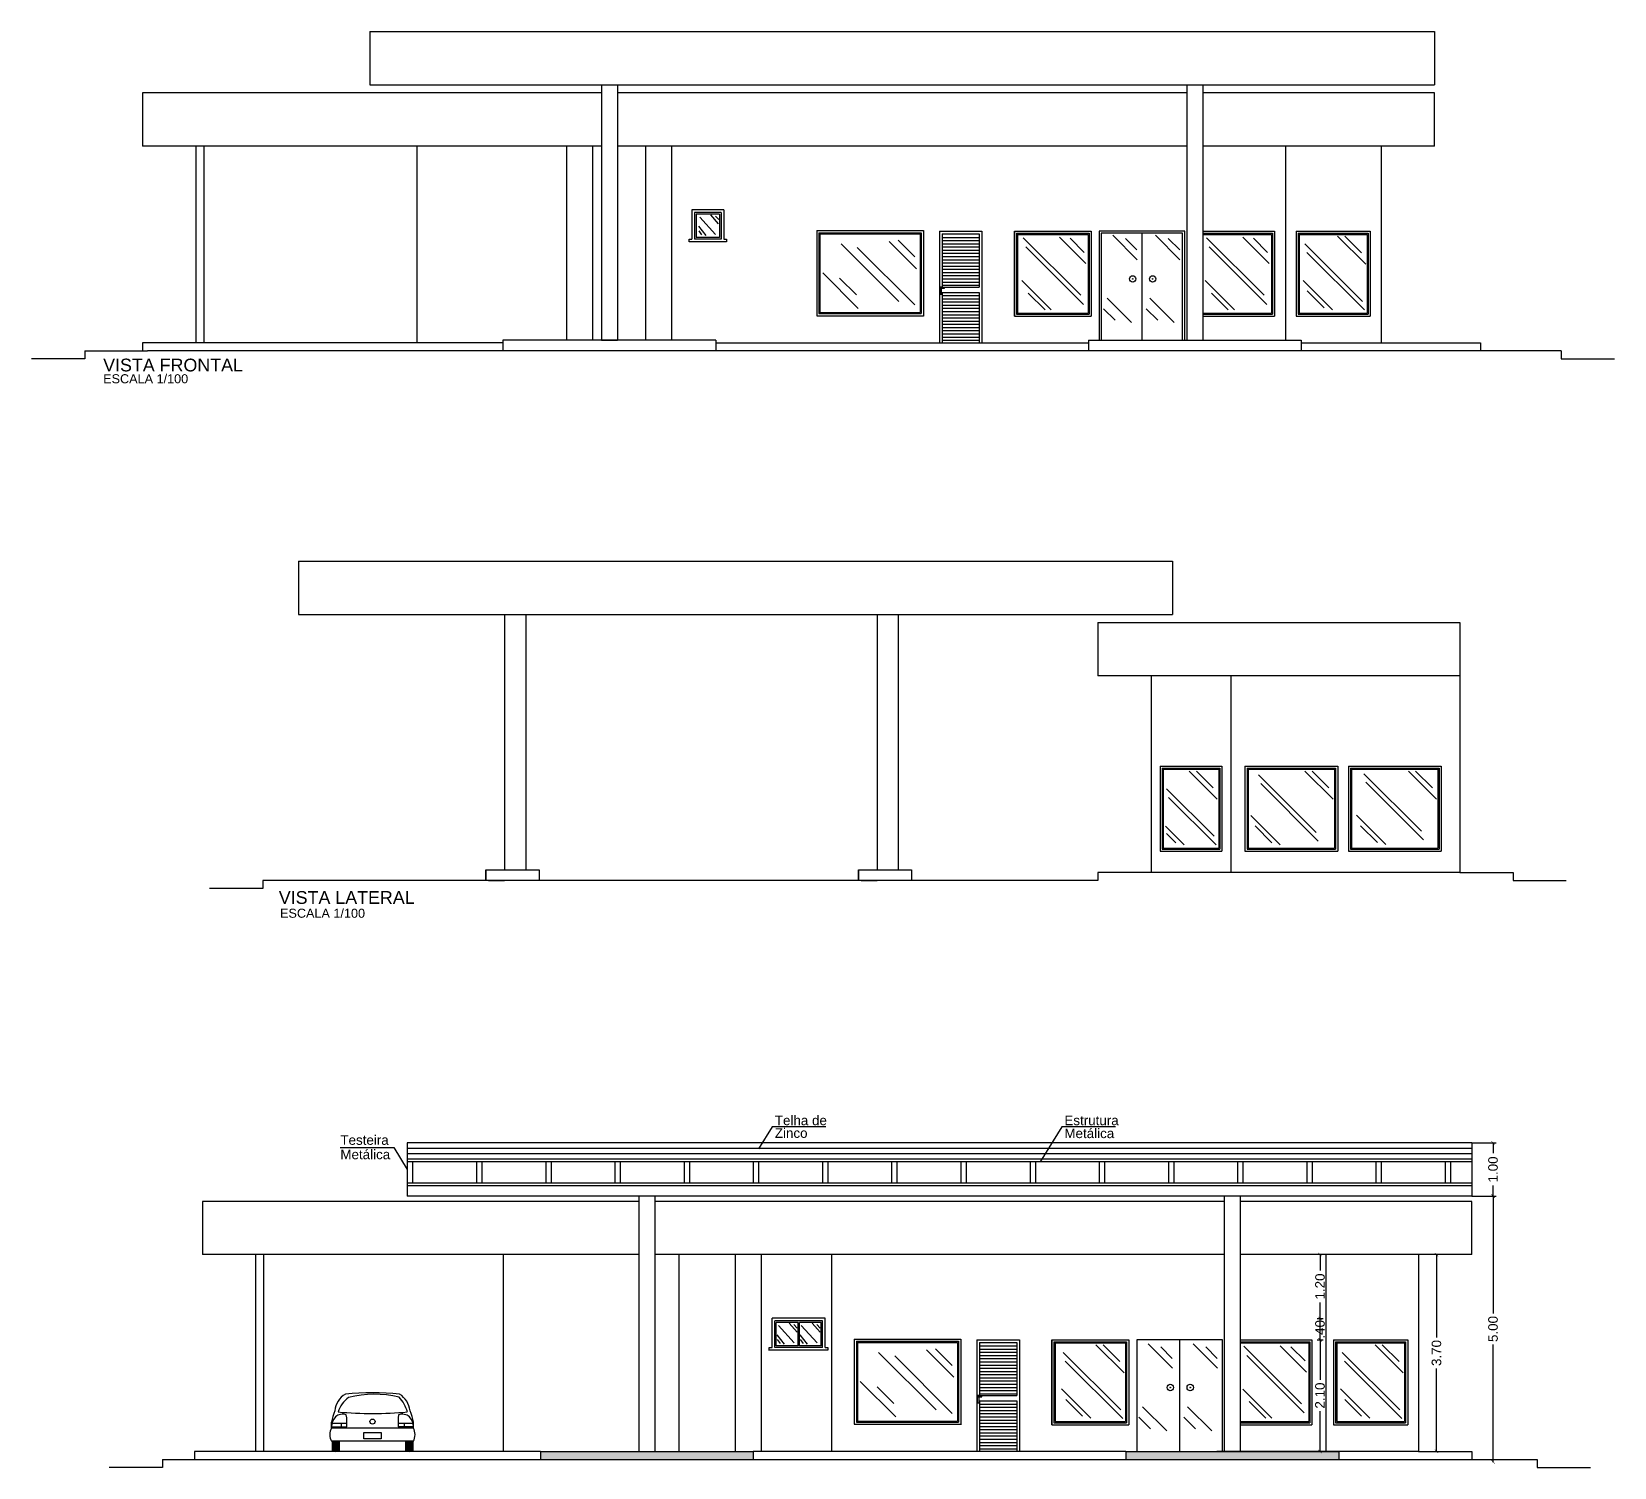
# Model space of a CAD drawing. Header units: millimetres. Extents: x 470 to 592, y 144 to 194.
# Drawn here: x 470.4 to 500.14, y 166.78 to 193.76 of the extents above; entities that cross this region are included whole.
import ezdxf

# ---------------------------------------------------------------- set-up
doc = ezdxf.new("R2010")
doc.units = ezdxf.units.MM
doc.linetypes.add('HIDDEN', pattern=[0.375, 0.25, -0.125])
for name, color, linetype in [('COTA', 1, 'Continuous'), ('DETALHE', 8, 'Continuous'), ('DETALHES', 8, 'Continuous'), ('JANELA', 5, 'Continuous'), ('LINVISTA', 13, 'Continuous'), ('PAREDE', 7, 'Continuous'), ('PORTA', 3, 'Continuous'), ('TELHADO', 2, 'HIDDEN'), ('TEXTO', 4, 'Continuous')]:
    doc.layers.add(name, color=color, linetype=linetype)
doc.styles.add('ARIAL', font='arial.ttf')
doc.styles.add('SWIS721', font='swissi.ttf')
doc.dimstyles.get("Standard").update_dxf_attribs({"dimtxt": 0.13, "dimasz": 0.05, "dimexe": 0.06, "dimexo": 0.0625, "dimgap": 0.09, "dimtad": 0, "dimzin": 0, "dimdsep": 46, "dimtxsty": 'ARIAL', "dimblk1": 'DOT', "dimblk2": 'DOT', "dimsah": 1, "dimcen": 0.06, "dimclrt": 4, "dimadec": 0, "dimazin": 0, "dimtfac": 1, "dimtofl": 0, "dimtmove": 0, "dimatfit": 3, "dimldrblk": 'DOT', "dimfxl": 0, "dimtolj": 1, "dimtzin": 0, "dimarcsym": 0})

# ---------------------------------------------------------------- blocks, each defined once
blk = doc.blocks.new('_ArchTick')
at = {"layer": 'COTA', "color": 0, "const_width": 0.15}
blk.add_lwpolyline([(-0.5, -0.5), (0.5, 0.5)], dxfattribs=at)
blk = doc.blocks.new('*D149')
at = {"layer": 'COTA', "color": 0, "transparency": 16777216}
for p, q in [((494.609, 170.777), (494.609, 170.48)), ((494.609, 169.577), (494.609, 169.875)), ((494.558, 169.577), (494.669, 169.577))]:
    blk.add_line(p, q, dxfattribs=at)
at = {"layer": 'DEFPOINTS', "color": 0, "transparency": 16777216}
for p in [(494.609, 170.777), (494.609, 170.777), (494.498, 169.577)]:
    blk.add_point(p, dxfattribs=at)
at = {"layer": 'COTA', "color": 0, "transparency": 16777216, "xscale": 0.06350000000000001, "yscale": 0.06350000000000001, "zscale": 0.06350000000000001}
for p, rotation in [((494.609, 170.777), 90), ((494.609, 169.577), 270)]:
    blk.add_blockref('_ArchTick', p, dxfattribs=dict(at, rotation=rotation))
at = {"layer": 'COTA', "color": 4, "transparency": 16777216, "insert": (494.609, 170.177), "char_height": 0.18, "attachment_point": 5, "rotation": 90, "style": 'ARIAL'}
blk.add_mtext('\\A1;1.20', dxfattribs=at)
blk = doc.blocks.new('*D150')
at = {"layer": 'COTA', "color": 0, "transparency": 16777216}
for p, q in [((494.558, 169.577), (494.669, 169.577)), ((494.609, 169.177), (494.609, 169.577)), ((494.558, 169.177), (494.669, 169.177))]:
    blk.add_line(p, q, dxfattribs=at)
at = {"layer": 'DEFPOINTS', "color": 0, "transparency": 16777216}
for p in [(494.498, 169.577), (494.609, 169.577), (494.498, 169.177)]:
    blk.add_point(p, dxfattribs=at)
at = {"layer": 'COTA', "color": 0, "transparency": 16777216, "xscale": 0.06350000000000001, "yscale": 0.06350000000000001, "zscale": 0.06350000000000001}
for p, rotation in [((494.609, 169.577), 90), ((494.609, 169.177), 270)]:
    blk.add_blockref('_ArchTick', p, dxfattribs=dict(at, rotation=rotation))
at = {"layer": 'COTA', "color": 4, "transparency": 16777216, "insert": (494.609, 169.372), "char_height": 0.18, "attachment_point": 5, "rotation": 90, "style": 'ARIAL'}
blk.add_mtext('\\A1;.40', dxfattribs=at)
blk = doc.blocks.new('*D151')
at = {"layer": 'COTA', "color": 0, "transparency": 16777216}
for p, q in [((494.558, 169.177), (494.669, 169.177)), ((494.609, 169.177), (494.609, 168.422)), ((494.609, 167.077), (494.609, 167.832))]:
    blk.add_line(p, q, dxfattribs=at)
at = {"layer": 'DEFPOINTS', "color": 0, "transparency": 16777216}
for p in [(494.498, 169.177), (494.609, 167.077), (494.609, 167.077)]:
    blk.add_point(p, dxfattribs=at)
at = {"layer": 'COTA', "color": 0, "transparency": 16777216, "xscale": 0.06350000000000001, "yscale": 0.06350000000000001, "zscale": 0.06350000000000001}
for p, rotation in [((494.609, 169.177), 90), ((494.609, 167.077), 270)]:
    blk.add_blockref('_ArchTick', p, dxfattribs=dict(at, rotation=rotation))
at = {"layer": 'COTA', "color": 4, "transparency": 16777216, "insert": (494.609, 168.127), "char_height": 0.18, "attachment_point": 5, "rotation": 90, "style": 'ARIAL'}
blk.add_mtext('\\A1;2.10', dxfattribs=at)
blk = doc.blocks.new('*D152')
at = {"layer": 'COTA', "color": 0, "transparency": 16777216}
for p, q in [((496.797, 170.777), (496.797, 169.221)), ((496.797, 167.077), (496.797, 168.634))]:
    blk.add_line(p, q, dxfattribs=at)
at = {"layer": 'DEFPOINTS', "color": 0, "transparency": 16777216}
for p in [(496.797, 170.777), (496.797, 167.077), (496.797, 167.077)]:
    blk.add_point(p, dxfattribs=at)
at = {"layer": 'COTA', "color": 0, "transparency": 16777216, "xscale": 0.06350000000000001, "yscale": 0.06350000000000001, "zscale": 0.06350000000000001}
for p, rotation in [((496.797, 170.777), 90), ((496.797, 167.077), 270)]:
    blk.add_blockref('_ArchTick', p, dxfattribs=dict(at, rotation=rotation))
at = {"layer": 'COTA', "color": 4, "transparency": 16777216, "insert": (496.797, 168.927), "char_height": 0.18, "attachment_point": 5, "rotation": 90, "style": 'ARIAL'}
blk.add_mtext('\\A1;3.70', dxfattribs=at)
blk = doc.blocks.new('*D153')
at = {"layer": 'COTA', "color": 0, "transparency": 16777216}
for p, q in [((497.46, 171.877), (497.92, 171.877)), ((497.86, 171.877), (497.86, 169.671)), ((497.86, 166.878), (497.86, 169.084))]:
    blk.add_line(p, q, dxfattribs=at)
at = {"layer": 'DEFPOINTS', "color": 0, "transparency": 16777216}
for p in [(497.4, 171.877), (497.86, 166.878), (497.86, 166.878)]:
    blk.add_point(p, dxfattribs=at)
at = {"layer": 'COTA', "color": 0, "transparency": 16777216, "xscale": 0.06350000000000001, "yscale": 0.06350000000000001, "zscale": 0.06350000000000001}
for p, rotation in [((497.86, 171.877), 90), ((497.86, 166.878), 270)]:
    blk.add_blockref('_ArchTick', p, dxfattribs=dict(at, rotation=rotation))
at = {"layer": 'COTA', "color": 4, "transparency": 16777216, "insert": (497.86, 169.378), "char_height": 0.18, "attachment_point": 5, "rotation": 90, "style": 'ARIAL'}
blk.add_mtext('\\A1;5.00', dxfattribs=at)
blk = doc.blocks.new('*D154')
at = {"layer": 'COTA', "color": 0, "transparency": 16777216}
for p, q in [((497.46, 172.877), (497.92, 172.877)), ((497.86, 172.877), (497.86, 172.68)), ((497.86, 171.877), (497.86, 172.075)), ((497.46, 171.877), (497.92, 171.877))]:
    blk.add_line(p, q, dxfattribs=at)
at = {"layer": 'DEFPOINTS', "color": 0, "transparency": 16777216}
for p in [(497.4, 172.877), (497.4, 171.877), (497.86, 171.877)]:
    blk.add_point(p, dxfattribs=at)
at = {"layer": 'COTA', "color": 0, "transparency": 16777216, "xscale": 0.06350000000000001, "yscale": 0.06350000000000001, "zscale": 0.06350000000000001}
for p, rotation in [((497.86, 172.877), 90), ((497.86, 171.877), 270)]:
    blk.add_blockref('_ArchTick', p, dxfattribs=dict(at, rotation=rotation))
at = {"layer": 'COTA', "color": 4, "transparency": 16777216, "insert": (497.86, 172.377), "char_height": 0.18, "attachment_point": 5, "rotation": 90, "style": 'ARIAL'}
blk.add_mtext('\\A1;1.00', dxfattribs=at)

msp = doc.modelspace()

# ---------------------------------------------------------------- hatches: boundary and pattern name
at = {"layer": 'DETALHE'}
h = msp.add_hatch(dxfattribs=at)
h.set_pattern_fill('AR-CONC', color=256, scale=0.025, style=0)
h.set_pattern_definition([(50, (159.1906, -573.98338), (0.179315046, -0.015688034), [0.01875, -0.20625]), (355, (159.1906, -573.98338), (-0.034687833, 0.188048033), [0.015, -0.165]), (100.4514, (159.20555, -573.98469), (0.144627345, 0.172359886), [0.015935047, -0.17528553]), (46.1842, (159.1906, -573.93338), (0.26681026, -0.041379754), [0.028125, -0.309375]), (96.6356, (159.21284, -573.93683), (0.23366568, 0.24352947), [0.02390257, -0.26292825]), (351.1842, (159.1906, -573.93338), (0.23366549, 0.24352965), [0.0225, -0.2475]), (21, (159.2156, -573.94588), (0.149226763, -0.100654723), [0.01875, -0.20625]), (326, (159.2156, -573.94588), (0.060828833, 0.18128751), [0.015, -0.165]), (71.4514, (159.22804, -573.95427), (0.210055657, 0.080632624), [0.015935048, -0.17528553]), (37.5, (159.190605, -573.98338), (0.003039964, 0.0832234635), [0, -0.163, 0, -0.1675, 0, -0.165625]), (7.5, (159.190605, -573.98338), (0.065767384, 0.098602928), [0, -0.0955, 0, -0.15925, 0, -0.063125]), (327.5, (159.134855, -573.98338), (0.133455609, -0.005638718), [0, -0.0625, 0, -0.195, 0, -0.25875]), (317.5, (159.10986, -573.98338), (0.145796542, 0.025026246), [0, -0.08125, 0, -0.1295, 0, -0.18375])])
h.paths.add_polyline_path([(494.96, 166.927), (494.96, 167.077), (492.668, 167.077), (490.96, 167.077), (490.96, 166.927)])
h.paths.add_polyline_path([(483.96, 166.927), (483.96, 167.077), (479.96, 167.077), (479.96, 166.927)])
at = {"layer": 'PAREDE'}
h = msp.add_hatch(dxfattribs=at)
h.set_pattern_fill('ANSI31', color=256, scale=0.1, style=0)
h.set_pattern_definition([(135, (837.841405, -578.663735), (0.00883883476, 0.00883883476), [])])
h.paths.add_polyline_path([(477.428, 167.267), (477.561, 167.267), (477.561, 167.094, -0.276018), (477.428, 167.094)])
h.paths.add_polyline_path([(476.182, 167.094, -0.276018), (476.05, 167.094), (476.05, 167.267), (476.182, 167.267)])

# ---------------------------------------------------------------- linework, layer by layer
at = {"layer": 'COTA'}
for p, q in [((484.315, 173.176), (484.06, 172.764)), ((485.324, 173.176), (484.315, 173.176)), ((489.757, 173.176), (489.351, 172.52)), ((490.766, 173.176), (489.757, 173.176)), ((476.196, 172.789), (477.205, 172.789)), ((477.205, 172.789), (477.46, 172.377))]:
    msp.add_line(p, q, dxfattribs=at)
at = {"layer": 'DETALHE'}
for p, q in [((483.074, 189.93), (482.937, 190.106)), ((483.252, 189.95), (482.956, 190.279)), ((483.308, 190.152), (483.162, 190.32)), ((483.312, 190.231), (483.248, 190.298)), ((482.996, 189.942), (482.942, 190.017)), ((484.548, 169.095), (484.412, 169.271)), ((484.726, 169.115), (484.431, 169.444)), ((484.783, 169.317), (484.637, 169.485)), ((484.786, 169.396), (484.723, 169.463)), ((484.98, 169.095), (484.843, 169.271)), ((485.158, 169.115), (484.863, 169.444)), ((485.215, 169.317), (485.069, 169.486)), ((485.218, 169.396), (485.155, 169.463)), ((484.471, 169.107), (484.417, 169.182)), ((484.903, 169.107), (484.849, 169.182))]:
    msp.add_line(p, q, dxfattribs=at)
at = {"layer": 'DETALHES', "linetype": 'Continuous'}
for p, q in [((486.693, 188.694), (485.611, 189.775)), ((487.025, 189.306), (486.511, 189.82)), ((486.997, 189.529), (486.682, 189.844)), ((490.113, 188.809), (489.031, 189.89)), ((490.209, 189.405), (489.712, 189.9)), ((490.18, 189.614), (489.914, 189.88)), ((491.173, 189.477), (490.715, 189.935)), ((491.168, 189.662), (490.952, 189.878)), ((491.977, 189.477), (491.519, 189.935)), ((491.972, 189.662), (491.756, 189.878)), ((493.557, 188.809), (492.475, 189.89)), ((493.653, 189.405), (493.156, 189.9)), ((493.624, 189.614), (493.358, 189.88)), ((495.405, 188.694), (494.323, 189.775)), ((495.468, 189.39), (494.938, 189.919)), ((495.39, 189.603), (495.076, 189.917)), ((486.996, 188.627), (485.914, 189.708)), ((490.166, 188.636), (489.084, 189.717)), ((493.61, 188.636), (492.528, 189.717)), ((495.444, 188.532), (494.362, 189.612)), ((485.933, 188.561), (485.264, 189.23)), ((485.897, 188.816), (485.582, 189.13)), ((489.559, 188.536), (489.009, 189.084)), ((489.442, 188.536), (489.128, 188.85)), ((493.003, 188.536), (492.453, 189.084)), ((492.886, 188.536), (492.572, 188.85)), ((494.843, 188.535), (494.291, 189.087)), ((494.685, 188.574), (494.37, 188.889)), ((490.757, 188.338), (490.541, 188.554)), ((491.066, 188.297), (490.608, 188.754)), ((491.561, 188.338), (491.345, 188.554)), ((491.87, 188.297), (491.412, 188.754)), ((492.679, 179.335), (492.15, 179.864)), ((492.602, 179.547), (492.287, 179.862)), ((494.536, 178.712), (493.454, 179.793)), ((494.575, 178.549), (493.494, 179.63)), ((494.854, 179.335), (494.325, 179.864)), ((494.777, 179.547), (494.462, 179.862)), ((496.515, 178.736), (495.433, 179.816)), ((496.554, 178.573), (495.472, 179.654)), ((496.798, 179.335), (496.269, 179.864)), ((496.721, 179.547), (496.406, 179.862)), ((492.617, 178.639), (491.724, 179.531)), ((492.656, 178.476), (491.763, 179.368)), ((493.863, 178.48), (493.311, 179.031)), ((495.844, 178.483), (495.292, 179.035)), ((492.055, 178.48), (491.703, 178.831)), ((493.705, 178.519), (493.39, 178.833)), ((495.686, 178.522), (495.371, 178.837)), ((491.897, 178.519), (491.724, 178.692)), ((487.397, 167.858), (486.315, 168.939)), ((487.729, 168.47), (487.215, 168.984)), ((487.7, 168.693), (487.385, 169.008)), ((490.865, 167.858), (489.783, 168.939)), ((490.927, 168.554), (490.398, 169.083)), ((490.85, 168.767), (490.535, 169.081)), ((491.837, 168.641), (491.379, 169.099)), ((491.832, 168.826), (491.616, 169.042)), ((492.685, 168.641), (492.227, 169.099)), ((492.679, 168.826), (492.463, 169.042)), ((494.26, 167.973), (493.178, 169.054)), ((494.356, 168.569), (493.86, 169.064)), ((494.328, 168.778), (494.061, 169.044)), ((496.108, 167.858), (495.027, 168.939)), ((496.171, 168.554), (495.642, 169.083)), ((496.094, 168.767), (495.779, 169.081)), ((487.699, 167.791), (486.617, 168.872)), ((490.904, 167.696), (489.822, 168.776)), ((494.313, 167.8), (493.231, 168.881)), ((496.147, 167.696), (495.066, 168.776)), ((486.637, 167.725), (485.967, 168.394)), ((486.6, 167.98), (486.285, 168.294)), ((490.303, 167.699), (489.751, 168.251)), ((490.145, 167.738), (489.83, 168.053)), ((493.706, 167.699), (493.157, 168.248)), ((495.547, 167.699), (494.995, 168.251)), ((495.389, 167.738), (495.074, 168.053)), ((491.729, 167.461), (491.271, 167.918)), ((492.577, 167.461), (492.119, 167.918)), ((493.59, 167.7), (493.275, 168.014)), ((491.421, 167.502), (491.204, 167.718)), ((492.268, 167.502), (492.052, 167.718))]:
    msp.add_line(p, q, dxfattribs=at)
at = {"layer": 'JANELA', "linetype": 'ByBlock'}
for p, q in [((483.407, 190.413), (482.807, 190.413)), ((482.807, 190.413), (482.807, 189.865)), ((483.407, 190.413), (482.809, 190.413)), ((483.357, 190.363), (482.857, 190.363)), ((482.857, 190.363), (482.857, 189.863)), ((483.327, 190.333), (482.887, 190.333)), ((482.887, 190.333), (482.887, 189.893)), ((483.327, 190.333), (483.327, 189.893)), ((483.357, 190.363), (483.357, 189.863)), ((483.407, 190.413), (483.407, 189.865)), ((482.756, 189.813), (482.756, 189.865)), ((482.756, 189.865), (482.807, 189.865)), ((483.407, 189.813), (482.756, 189.813)), ((483.407, 189.813), (482.807, 189.813)), ((483.357, 189.863), (482.857, 189.863)), ((483.327, 189.893), (482.887, 189.893)), ((483.407, 189.865), (483.457, 189.865)), ((483.457, 189.813), (483.407, 189.813)), ((483.457, 189.865), (483.457, 189.813)), ((484.313, 169.029), (484.313, 169.579)), ((485.313, 169.579), (484.313, 169.579)), ((484.363, 169.029), (484.363, 169.529)), ((485.263, 169.529), (484.363, 169.529)), ((485.313, 169.579), (484.965, 169.579)), ((485.263, 169.029), (485.263, 169.529)), ((485.313, 169.03), (485.313, 169.579)), ((484.801, 169.499), (484.393, 169.499)), ((484.393, 169.059), (484.393, 169.499)), ((484.801, 169.059), (484.801, 169.499)), ((484.831, 169.059), (484.831, 169.499)), ((485.233, 169.499), (484.831, 169.499)), ((485.233, 169.059), (485.233, 169.499)), ((484.261, 168.977), (484.261, 169.029)), ((484.261, 169.029), (484.312, 169.029)), ((485.313, 168.979), (484.261, 168.979)), ((485.263, 169.029), (484.363, 169.029)), ((484.801, 169.059), (484.393, 169.059)), ((485.233, 169.059), (484.831, 169.059)), ((485.313, 169.03), (485.363, 169.03)), ((485.363, 168.979), (485.313, 168.979)), ((485.363, 169.03), (485.363, 168.979))]:
    msp.add_line(p, q, dxfattribs=at)
at = {"layer": 'JANELA', "linetype": 'Continuous'}
for p, q in [((485.153, 190.023), (485.153, 188.423)), ((485.153, 190.023), (487.156, 190.023)), ((485.153, 190.013), (485.153, 188.423)), ((485.193, 189.983), (485.193, 188.463)), ((485.193, 189.983), (487.116, 189.983)), ((485.213, 189.963), (487.096, 189.963)), ((485.213, 189.963), (485.213, 188.483)), ((487.096, 189.963), (487.096, 188.483)), ((487.116, 189.983), (487.116, 188.463)), ((487.156, 190.023), (487.156, 188.423)), ((487.156, 190.013), (487.156, 188.413)), ((488.867, 190.013), (488.867, 188.413)), ((488.867, 188.413), (488.867, 190.013)), ((488.867, 190.013), (490.311, 190.013)), ((488.907, 189.973), (488.907, 188.453)), ((488.907, 189.973), (490.271, 189.973)), ((488.927, 189.953), (488.927, 188.473)), ((488.927, 189.953), (490.251, 189.953)), ((490.251, 189.953), (490.251, 188.473)), ((490.271, 189.973), (490.271, 188.453)), ((490.311, 190.013), (490.311, 188.413)), ((490.311, 190.013), (490.311, 188.413)), ((492.407, 190.013), (493.755, 190.013)), ((492.407, 189.973), (493.715, 189.973)), ((492.407, 189.953), (493.695, 189.953)), ((493.695, 189.953), (493.695, 188.473)), ((493.715, 189.973), (493.715, 188.453)), ((493.755, 190.013), (493.755, 188.413)), ((493.755, 190.013), (493.755, 188.413)), ((494.158, 190.013), (494.158, 188.413)), ((494.158, 190.013), (495.554, 190.013)), ((494.158, 190.013), (494.158, 188.413)), ((494.198, 189.973), (495.514, 189.973)), ((494.198, 189.973), (494.198, 188.453)), ((494.218, 189.953), (495.494, 189.953)), ((494.218, 189.953), (494.218, 188.473)), ((495.494, 189.953), (495.494, 188.473)), ((495.514, 189.973), (495.514, 188.453)), ((495.554, 190.013), (495.554, 188.413)), ((495.554, 190.013), (495.554, 188.413)), ((485.153, 188.423), (487.156, 188.423)), ((485.193, 188.463), (487.116, 188.463)), ((485.213, 188.483), (487.096, 188.483)), ((488.867, 188.413), (490.311, 188.413)), ((488.907, 188.453), (490.271, 188.453)), ((488.927, 188.473), (490.251, 188.473)), ((492.407, 188.473), (493.695, 188.473)), ((492.407, 188.453), (493.715, 188.453)), ((492.407, 188.413), (493.755, 188.413)), ((494.158, 188.413), (495.554, 188.413)), ((494.198, 188.453), (495.514, 188.453)), ((494.218, 188.473), (495.494, 188.473)), ((491.603, 179.958), (492.766, 179.958)), ((491.603, 179.958), (491.603, 178.358)), ((491.603, 179.958), (491.603, 178.358)), ((491.643, 179.918), (492.726, 179.918)), ((491.643, 179.918), (491.643, 178.398)), ((492.726, 179.918), (492.726, 178.398)), ((492.766, 179.958), (492.766, 178.358)), ((492.766, 179.958), (492.766, 178.358)), ((493.197, 179.958), (494.941, 179.958)), ((493.197, 179.958), (493.197, 178.358)), ((493.197, 179.958), (493.197, 178.358)), ((493.237, 179.918), (494.901, 179.918)), ((493.237, 179.918), (493.237, 178.398)), ((494.901, 179.918), (494.901, 178.398)), ((494.941, 179.958), (494.941, 178.358)), ((494.941, 179.958), (494.941, 178.358)), ((495.141, 179.958), (496.885, 179.958)), ((495.141, 179.958), (495.141, 178.358)), ((495.141, 179.958), (495.141, 178.358)), ((495.181, 179.918), (496.845, 179.918)), ((495.181, 179.918), (495.181, 178.398)), ((496.845, 179.918), (496.845, 178.398)), ((496.885, 179.958), (496.885, 178.358)), ((496.885, 179.958), (496.885, 178.358)), ((491.663, 179.898), (492.706, 179.898)), ((491.663, 179.898), (491.663, 178.418)), ((492.706, 179.898), (492.706, 178.418)), ((493.257, 179.898), (494.881, 179.898)), ((493.257, 179.898), (493.257, 178.418)), ((494.881, 179.898), (494.881, 178.418)), ((495.201, 179.898), (496.825, 179.898)), ((495.201, 179.898), (495.201, 178.418)), ((496.825, 179.898), (496.825, 178.418)), ((491.603, 178.358), (492.766, 178.358)), ((491.643, 178.398), (492.726, 178.398)), ((491.663, 178.418), (492.706, 178.418)), ((493.197, 178.358), (494.941, 178.358)), ((493.237, 178.398), (494.901, 178.398)), ((493.257, 178.418), (494.881, 178.418)), ((495.141, 178.358), (496.885, 178.358)), ((495.181, 178.398), (496.845, 178.398)), ((495.201, 178.418), (496.825, 178.418)), ((485.857, 169.187), (485.857, 167.587)), ((485.857, 169.187), (487.859, 169.187)), ((485.857, 169.177), (485.857, 167.587)), ((485.897, 169.147), (485.897, 167.627)), ((485.897, 169.147), (487.819, 169.147)), ((485.917, 169.127), (485.917, 167.647)), ((485.917, 169.127), (487.799, 169.127)), ((487.799, 169.127), (487.799, 167.647)), ((487.819, 169.147), (487.819, 167.627)), ((487.859, 169.187), (487.859, 167.587)), ((487.859, 169.177), (487.859, 167.577)), ((489.57, 169.177), (491.014, 169.177)), ((489.57, 167.577), (489.57, 169.177)), ((489.57, 169.177), (489.57, 167.577)), ((489.61, 169.137), (490.974, 169.137)), ((489.61, 169.137), (489.61, 167.617)), ((489.63, 169.117), (490.954, 169.117)), ((489.63, 169.117), (489.63, 167.637)), ((490.954, 169.117), (490.954, 167.637)), ((490.974, 169.137), (490.974, 167.617)), ((491.014, 169.177), (491.014, 167.577)), ((491.014, 169.177), (491.014, 167.577)), ((493.11, 169.177), (494.458, 169.177)), ((493.11, 169.137), (494.418, 169.137)), ((493.11, 169.117), (494.398, 169.117)), ((494.398, 169.117), (494.398, 167.637)), ((494.418, 169.137), (494.418, 167.617)), ((494.458, 169.177), (494.458, 167.577)), ((494.458, 169.177), (494.458, 167.577)), ((494.862, 169.177), (494.862, 167.577)), ((494.862, 169.177), (494.862, 167.577)), ((494.862, 169.177), (496.258, 169.177)), ((494.902, 169.137), (494.902, 167.617)), ((494.902, 169.137), (496.218, 169.137)), ((494.922, 169.117), (494.922, 167.637)), ((494.922, 169.117), (496.198, 169.117)), ((496.198, 169.117), (496.198, 167.637)), ((496.218, 169.137), (496.218, 167.617)), ((496.258, 169.177), (496.258, 167.577)), ((496.258, 169.177), (496.258, 167.577)), ((485.857, 167.587), (487.859, 167.587)), ((485.897, 167.627), (487.819, 167.627)), ((485.917, 167.647), (487.799, 167.647)), ((489.57, 167.577), (491.014, 167.577)), ((489.61, 167.617), (490.974, 167.617)), ((489.63, 167.637), (490.954, 167.637)), ((493.11, 167.637), (494.398, 167.637)), ((493.11, 167.617), (494.418, 167.617)), ((493.11, 167.577), (494.458, 167.577)), ((494.862, 167.577), (496.258, 167.577)), ((494.902, 167.617), (496.218, 167.617)), ((494.922, 167.637), (496.198, 167.637))]:
    msp.add_line(p, q, dxfattribs=at)
at = {"layer": 'LINVISTA', "linetype": 'Continuous'}
for p, q in [((481.107, 192.763), (481.107, 187.963)), ((481.407, 192.763), (481.407, 187.963)), ((492.107, 192.763), (492.107, 187.963)), ((492.407, 192.763), (492.407, 187.963)), ((483.257, 187.963), (479.257, 187.963)), ((490.257, 187.963), (494.257, 187.963))]:
    msp.add_line(p, q, dxfattribs=at)
at = {"layer": 'LINVISTA'}
for p, q in [((479.257, 187.963), (479.257, 187.763)), ((481.107, 187.963), (481.407, 187.963)), ((483.257, 187.963), (483.257, 187.763)), ((490.257, 187.963), (490.257, 187.763)), ((492.107, 187.963), (492.407, 187.963)), ((494.257, 187.963), (494.257, 187.763)), ((471.401, 187.763), (472.576, 187.763)), ((471.401, 187.763), (471.401, 187.613)), ((499.139, 187.763), (472.576, 187.763)), ((499.139, 187.763), (499.139, 187.613)), ((471.401, 187.613), (470.401, 187.613)), ((499.139, 187.613), (500.139, 187.613)), ((481.81, 171.877), (481.81, 167.077)), ((482.11, 171.877), (482.11, 167.077)), ((492.81, 171.877), (492.81, 167.077)), ((493.11, 171.877), (493.11, 167.077)), ((472.86, 166.927), (494.96, 166.927)), ((472.86, 166.927), (472.86, 166.777)), ((479.96, 167.077), (483.96, 167.077)), ((479.96, 167.077), (479.96, 166.927)), ((483.96, 167.077), (483.96, 166.927)), ((490.96, 167.077), (494.96, 167.077)), ((490.96, 167.077), (490.96, 166.927)), ((494.96, 167.077), (494.96, 166.927)), ((494.96, 166.927), (498.69, 166.927)), ((498.69, 166.927), (498.69, 166.777)), ((472.86, 166.777), (471.86, 166.777)), ((498.69, 166.777), (499.69, 166.777))]:
    msp.add_line(p, q, dxfattribs=at)
at = {"layer": 'PAREDE', "linetype": 'Continuous'}
for p, q in [((473.487, 191.613), (473.487, 187.913)), ((473.637, 191.613), (473.637, 187.913)), ((477.637, 191.613), (477.637, 187.913)), ((480.449, 191.613), (480.449, 187.963)), ((480.937, 191.613), (480.937, 187.963)), ((481.937, 191.613), (481.937, 187.963)), ((493.962, 191.613), (493.962, 187.963)), ((495.757, 191.613), (495.757, 187.913)), ((479.285, 182.808), (479.285, 178.008)), ((486.285, 182.808), (486.285, 178.008)), ((497.46, 172.77), (477.46, 172.77)), ((497.46, 172.67), (477.46, 172.67)), ((497.46, 172.57), (477.46, 172.57)), ((497.46, 172.52), (477.46, 172.52)), ((477.56, 172.52), (477.56, 172.12)), ((478.76, 172.52), (478.76, 172.12)), ((478.86, 172.52), (478.86, 172.12)), ((480.06, 172.52), (480.06, 172.12)), ((480.16, 172.52), (480.16, 172.12)), ((481.36, 172.52), (481.36, 172.12)), ((481.46, 172.52), (481.46, 172.12)), ((482.66, 172.52), (482.66, 172.12)), ((482.76, 172.52), (482.76, 172.12)), ((483.96, 172.52), (483.96, 172.12)), ((484.06, 172.52), (484.06, 172.12)), ((485.26, 172.52), (485.26, 172.12)), ((485.36, 172.52), (485.36, 172.12)), ((486.56, 172.52), (486.56, 172.12)), ((486.66, 172.52), (486.66, 172.12)), ((487.86, 172.52), (487.86, 172.12)), ((487.96, 172.52), (487.96, 172.12)), ((489.16, 172.52), (489.16, 172.12)), ((489.26, 172.52), (489.26, 172.12)), ((490.46, 172.52), (490.46, 172.12)), ((490.56, 172.52), (490.56, 172.12)), ((491.76, 172.52), (491.76, 172.12)), ((491.86, 172.52), (491.86, 172.12)), ((493.06, 172.52), (493.06, 172.12)), ((493.16, 172.52), (493.16, 172.12)), ((494.36, 172.52), (494.36, 172.12)), ((494.46, 172.52), (494.46, 172.12)), ((495.66, 172.52), (495.66, 172.12)), ((495.76, 172.52), (495.76, 172.12)), ((496.96, 172.52), (496.96, 172.12)), ((497.06, 172.52), (497.06, 172.12)), ((497.46, 172.12), (477.46, 172.12)), ((497.46, 172.07), (477.46, 172.07)), ((474.61, 170.777), (474.61, 167.077)), ((474.76, 170.777), (474.76, 167.077)), ((479.26, 170.777), (479.26, 167.077)), ((482.56, 170.777), (482.56, 167.077)), ((485.431, 170.777), (485.431, 167.077)), ((496.46, 170.777), (496.46, 167.077))]:
    msp.add_line(p, q, dxfattribs=at)
at = {"layer": 'PAREDE'}
for p, q in [((482.425, 191.613), (482.425, 187.963)), ((479.257, 187.913), (472.487, 187.913)), ((472.487, 187.913), (472.487, 187.763)), ((483.257, 187.913), (490.257, 187.913)), ((494.257, 187.913), (497.622, 187.913)), ((497.622, 187.913), (497.622, 187.763)), ((479.685, 182.808), (479.685, 178.008)), ((486.685, 182.808), (486.685, 178.008)), ((491.435, 181.658), (491.435, 177.958)), ((492.935, 181.658), (492.935, 177.958)), ((497.235, 181.658), (497.235, 177.958)), ((478.935, 178.008), (479.935, 178.008)), ((478.935, 178.008), (478.935, 177.808)), ((478.935, 177.808), (478.935, 178.008)), ((479.935, 178.008), (479.935, 177.808)), ((485.935, 178.008), (485.935, 177.808)), ((485.935, 177.808), (485.935, 178.008)), ((485.935, 178.008), (486.935, 178.008)), ((486.935, 178.008), (486.935, 177.808)), ((491.435, 177.958), (490.435, 177.958)), ((490.435, 177.958), (490.435, 177.808)), ((497.235, 177.958), (491.435, 177.958)), ((497.235, 177.958), (498.235, 177.958)), ((498.235, 177.958), (498.235, 177.808)), ((474.742, 177.658), (473.742, 177.658)), ((490.435, 177.808), (474.742, 177.808)), ((474.742, 177.808), (474.742, 177.658)), ((478.985, 177.808), (479.285, 177.808)), ((485.985, 177.808), (486.285, 177.808)), ((498.235, 177.808), (499.235, 177.808)), ((483.62, 170.777), (483.62, 167.077)), ((484.108, 170.777), (484.108, 167.077)), ((494.72, 170.777), (494.72, 167.077)), ((476.036, 167.517), (476.036, 167.625)), ((476.036, 167.536), (476.321, 167.536)), ((477.574, 167.517), (476.036, 167.517)), ((476.325, 167.602), (476.044, 167.602)), ((476.215, 167.602), (476.215, 167.536)), ((476.642, 167.431), (476.967, 167.431)), ((476.642, 167.314), (476.642, 167.431)), ((476.967, 167.431), (476.967, 167.314)), ((477.566, 167.602), (477.285, 167.602)), ((477.574, 167.536), (477.288, 167.536)), ((477.403, 167.602), (477.403, 167.536)), ((477.574, 167.517), (477.574, 167.625)), ((477.574, 167.267), (476.036, 167.267)), ((476.05, 167.267), (476.05, 167.094)), ((476.182, 167.267), (476.182, 167.094)), ((476.967, 167.314), (476.642, 167.314)), ((477.428, 167.267), (477.428, 167.094)), ((477.561, 167.267), (477.561, 167.094)), ((473.464, 167.077), (473.464, 166.927)), ((473.61, 167.077), (473.464, 167.077)), ((474.61, 167.077), (473.61, 167.077)), ((479.96, 167.077), (474.61, 167.077)), ((490.96, 167.077), (483.96, 167.077)), ((496.46, 167.077), (492.668, 167.077)), ((496.46, 167.077), (497.46, 167.077)), ((497.46, 167.077), (497.46, 166.927))]:
    msp.add_line(p, q, dxfattribs=at)
msp.add_circle((476.805, 167.638), 0.0479, dxfattribs=at)
for centre, radius, start, end in [((476.492, 167.811), 0.394, 119.7435, 175.7965), ((476.666, 167.66), 0.531, 125.9373, 162.6684), ((476.805, 163.628), 4.553, 83.5758, 96.4087), ((476.84, 166.163), 1.988, 76.3752, 104.1473), ((476.818, 167.646), 0.665, 15.055, 42.4724), ((477.09, 167.794), 0.424, 6.2081, 57.9665), ((476.921, 167.481), 0.897, 156.4182, 170.7577), ((476.311, 167.537), 0.275, 136.5806, 180.2069), ((476.246, 167.572), 0.205, 70.8542, 131.1937), ((476.809, 175.039), 7.25, 264.8505, 275.1495), ((475.385, 167.616), 0.94, 355.1241, 9.1528), ((478.225, 167.616), 0.94, 170.8472, 184.8759), ((477.364, 167.572), 0.205, 48.8063, 109.1458), ((477.299, 167.537), 0.275, 359.7931, 43.4194), ((476.689, 167.481), 0.897, 9.2423, 23.5818), ((476.274, 167.392), 0.269, 152.2985, 207.7015), ((477.336, 167.392), 0.269, 332.2985, 27.7015), ((476.116, 167.205), 0.129, 239.139, 300.861), ((477.495, 167.205), 0.129, 239.139, 300.861)]:
    msp.add_arc(centre, radius, start, end, dxfattribs=at)
at = {"layer": 'PORTA'}
for p, q in [((487.457, 190.013), (487.457, 187.913)), ((487.457, 190.013), (487.457, 188.113)), ((487.457, 190.013), (488.257, 190.013)), ((487.457, 190.013), (488.257, 190.013)), ((487.507, 189.963), (487.507, 188.963)), ((487.507, 189.963), (487.507, 188.963)), ((487.507, 189.963), (488.207, 189.963)), ((487.507, 189.963), (488.207, 189.963)), ((487.507, 189.897), (488.207, 189.897)), ((487.507, 189.897), (488.207, 189.897)), ((487.507, 189.837), (488.207, 189.837)), ((487.507, 189.837), (488.207, 189.837)), ((487.507, 189.777), (488.207, 189.777)), ((487.507, 189.777), (488.207, 189.777)), ((488.207, 189.963), (488.207, 188.963)), ((488.207, 189.963), (488.207, 188.963)), ((488.257, 190.013), (488.257, 187.913)), ((488.257, 190.013), (488.257, 188.113)), ((487.507, 189.717), (488.207, 189.717)), ((487.507, 189.717), (488.207, 189.717)), ((487.507, 189.657), (488.207, 189.657)), ((487.507, 189.657), (488.207, 189.657)), ((487.507, 189.597), (488.207, 189.597)), ((487.507, 189.597), (488.207, 189.597)), ((487.507, 189.537), (488.207, 189.537)), ((487.507, 189.537), (488.207, 189.537)), ((487.507, 189.477), (488.207, 189.477)), ((487.507, 189.477), (488.207, 189.477)), ((487.507, 189.417), (488.207, 189.417)), ((487.507, 189.417), (488.207, 189.417)), ((487.507, 189.357), (488.207, 189.357)), ((487.507, 189.357), (488.207, 189.357)), ((487.507, 189.297), (488.207, 189.297)), ((487.507, 189.297), (488.207, 189.297)), ((487.507, 189.237), (488.207, 189.237)), ((487.507, 189.237), (488.207, 189.237)), ((487.507, 189.177), (488.207, 189.177)), ((487.507, 189.177), (488.207, 189.177)), ((487.507, 189.117), (488.207, 189.117)), ((487.507, 189.117), (488.207, 189.117)), ((487.507, 189.057), (488.207, 189.057)), ((487.507, 189.057), (488.207, 189.057)), ((487.507, 188.997), (488.207, 188.997)), ((487.507, 188.997), (488.207, 188.997)), ((487.507, 188.963), (488.207, 188.963)), ((487.507, 188.963), (488.207, 188.963)), ((487.507, 188.863), (487.507, 187.913)), ((487.507, 188.863), (487.507, 188.113)), ((487.507, 188.863), (488.207, 188.863)), ((487.507, 188.863), (488.207, 188.863)), ((488.207, 188.863), (488.207, 187.913)), ((488.207, 188.863), (488.207, 188.113)), ((487.507, 188.803), (488.207, 188.803)), ((487.507, 188.803), (488.207, 188.803)), ((487.507, 188.743), (488.207, 188.743)), ((487.507, 188.743), (488.207, 188.743)), ((487.507, 188.683), (488.207, 188.683)), ((487.507, 188.683), (488.207, 188.683)), ((487.507, 188.623), (488.207, 188.623)), ((487.507, 188.623), (488.207, 188.623)), ((487.507, 188.563), (488.207, 188.563)), ((487.507, 188.563), (488.207, 188.563)), ((487.507, 188.503), (488.207, 188.503)), ((487.507, 188.503), (488.207, 188.503)), ((487.507, 188.443), (488.207, 188.443)), ((487.507, 188.443), (488.207, 188.443)), ((487.507, 188.383), (488.207, 188.383)), ((487.507, 188.383), (488.207, 188.383)), ((487.507, 188.323), (488.207, 188.323)), ((487.507, 188.323), (488.207, 188.323)), ((487.507, 188.263), (488.207, 188.263)), ((487.507, 188.263), (488.207, 188.263)), ((487.507, 188.203), (488.207, 188.203)), ((487.507, 188.203), (488.207, 188.203)), ((487.507, 188.143), (488.207, 188.143)), ((487.507, 188.143), (488.207, 188.143)), ((487.507, 188.083), (488.207, 188.083)), ((487.507, 188.083), (488.207, 188.083)), ((487.507, 188.023), (488.207, 188.023)), ((487.507, 188.023), (488.207, 188.023)), ((487.507, 187.963), (488.207, 187.963)), ((487.507, 187.963), (488.207, 187.963)), ((488.16, 169.177), (488.96, 169.177)), ((488.16, 169.177), (488.96, 169.177)), ((488.16, 169.177), (488.16, 167.277)), ((488.16, 169.177), (488.16, 167.077)), ((488.21, 169.127), (488.91, 169.127)), ((488.21, 169.127), (488.91, 169.127)), ((488.21, 169.127), (488.21, 168.127)), ((488.21, 169.127), (488.21, 168.127)), ((488.21, 169.061), (488.91, 169.061)), ((488.21, 169.061), (488.91, 169.061)), ((488.21, 169.001), (488.91, 169.001)), ((488.21, 169.001), (488.91, 169.001)), ((488.21, 168.941), (488.91, 168.941)), ((488.21, 168.941), (488.91, 168.941)), ((488.91, 169.127), (488.91, 168.127)), ((488.91, 169.127), (488.91, 168.127)), ((488.96, 169.177), (488.96, 167.077)), ((488.96, 169.177), (488.96, 167.277)), ((488.21, 168.881), (488.91, 168.881)), ((488.21, 168.881), (488.91, 168.881)), ((488.21, 168.821), (488.91, 168.821)), ((488.21, 168.821), (488.91, 168.821)), ((488.21, 168.761), (488.91, 168.761)), ((488.21, 168.761), (488.91, 168.761)), ((488.21, 168.701), (488.91, 168.701)), ((488.21, 168.701), (488.91, 168.701)), ((488.21, 168.641), (488.91, 168.641)), ((488.21, 168.641), (488.91, 168.641)), ((488.21, 168.581), (488.91, 168.581)), ((488.21, 168.581), (488.91, 168.581)), ((488.21, 168.521), (488.91, 168.521)), ((488.21, 168.521), (488.91, 168.521)), ((488.21, 168.461), (488.91, 168.461)), ((488.21, 168.461), (488.91, 168.461)), ((488.21, 168.401), (488.91, 168.401)), ((488.21, 168.401), (488.91, 168.401)), ((488.21, 168.341), (488.91, 168.341)), ((488.21, 168.341), (488.91, 168.341)), ((488.21, 168.281), (488.91, 168.281)), ((488.21, 168.281), (488.91, 168.281)), ((488.21, 168.221), (488.91, 168.221)), ((488.21, 168.221), (488.91, 168.221)), ((488.21, 168.161), (488.91, 168.161)), ((488.21, 168.161), (488.91, 168.161)), ((488.21, 168.127), (488.91, 168.127)), ((488.21, 168.127), (488.91, 168.127)), ((488.21, 168.027), (488.91, 168.027)), ((488.21, 168.027), (488.91, 168.027)), ((488.21, 168.027), (488.21, 167.077)), ((488.21, 168.027), (488.21, 167.277)), ((488.91, 168.027), (488.91, 167.077)), ((488.91, 168.027), (488.91, 167.277)), ((488.21, 167.967), (488.91, 167.967)), ((488.21, 167.967), (488.91, 167.967)), ((488.21, 167.907), (488.91, 167.907)), ((488.21, 167.907), (488.91, 167.907)), ((488.21, 167.847), (488.91, 167.847)), ((488.21, 167.847), (488.91, 167.847)), ((488.21, 167.787), (488.91, 167.787)), ((488.21, 167.787), (488.91, 167.787)), ((488.21, 167.727), (488.91, 167.727)), ((488.21, 167.727), (488.91, 167.727)), ((488.21, 167.667), (488.91, 167.667)), ((488.21, 167.667), (488.91, 167.667)), ((488.21, 167.607), (488.91, 167.607)), ((488.21, 167.607), (488.91, 167.607)), ((488.21, 167.547), (488.91, 167.547)), ((488.21, 167.547), (488.91, 167.547)), ((488.21, 167.487), (488.91, 167.487)), ((488.21, 167.487), (488.91, 167.487)), ((488.21, 167.427), (488.91, 167.427)), ((488.21, 167.427), (488.91, 167.427)), ((488.21, 167.367), (488.91, 167.367)), ((488.21, 167.367), (488.91, 167.367)), ((488.21, 167.307), (488.91, 167.307)), ((488.21, 167.307), (488.91, 167.307)), ((488.21, 167.247), (488.91, 167.247)), ((488.21, 167.247), (488.91, 167.247)), ((488.21, 167.187), (488.91, 167.187)), ((488.21, 167.187), (488.91, 167.187)), ((488.21, 167.127), (488.91, 167.127)), ((488.21, 167.127), (488.91, 167.127))]:
    msp.add_line(p, q, dxfattribs=at)
at = {"layer": 'PORTA', "linetype": 'Continuous'}
for p, q in [((490.457, 190.013), (490.457, 187.963)), ((492.067, 190.013), (490.457, 190.013)), ((490.497, 189.973), (490.497, 187.963)), ((492.027, 189.973), (490.497, 189.973)), ((491.262, 189.973), (491.262, 187.963)), ((492.027, 187.963), (492.027, 189.973)), ((492.067, 187.963), (492.067, 190.013)), ((492.067, 187.963), (492.067, 190.013)), ((491.164, 169.177), (491.164, 167.077)), ((492.774, 169.177), (491.164, 169.177)), ((491.969, 169.177), (491.969, 167.077)), ((492.774, 167.077), (492.774, 169.177)), ((492.774, 167.077), (492.774, 169.177))]:
    msp.add_line(p, q, dxfattribs=at)
at = {"layer": 'PORTA'}
for points in [[(487.499, 188.95), (487.499, 188.961), (487.466, 188.961), (487.466, 188.828), (487.499, 188.828), (487.499, 188.94)], [(487.499, 188.95), (487.499, 188.961), (487.466, 188.961), (487.466, 188.828), (487.499, 188.828), (487.499, 188.94)], [(488.203, 168.114), (488.203, 168.125), (488.169, 168.125), (488.169, 167.992), (488.203, 167.992), (488.203, 168.104)], [(488.203, 168.114), (488.203, 168.125), (488.169, 168.125), (488.169, 167.992), (488.203, 167.992), (488.203, 168.104)]]:
    msp.add_lwpolyline(points, dxfattribs=at)
for points in [[(487.552, 188.95), (487.483, 188.95), (487.483, 188.94), (487.552, 188.94)], [(487.552, 188.95), (487.483, 188.95), (487.483, 188.94), (487.552, 188.94)], [(488.255, 168.114), (488.186, 168.114), (488.186, 168.104), (488.255, 168.104)], [(488.255, 168.114), (488.186, 168.114), (488.186, 168.104), (488.255, 168.104)]]:
    msp.add_lwpolyline(points, close=True, dxfattribs=at)
at = {"layer": 'PORTA', "linetype": 'Continuous'}
for centre, radius in [((491.089, 189.115), 0.0605), ((491.464, 189.115), 0.0605), ((491.089, 189.115), 0.00655), ((491.464, 189.115), 0.00655), ((491.796, 168.279), 0.0605), ((492.171, 168.279), 0.0605), ((491.796, 168.279), 0.00655), ((492.171, 168.279), 0.00655)]:
    msp.add_circle(centre, radius, dxfattribs=at)
at = {"layer": 'TELHADO', "linetype": 'Continuous'}
for p, q in [((476.757, 193.763), (496.757, 193.763)), ((476.757, 193.763), (476.757, 192.763)), ((496.757, 193.763), (496.757, 192.763)), ((476.757, 192.763), (496.757, 192.763)), ((481.107, 192.613), (472.487, 192.613)), ((472.487, 192.613), (472.487, 191.613)), ((492.107, 192.613), (481.407, 192.613)), ((496.757, 192.613), (492.407, 192.613)), ((496.757, 191.613), (496.757, 192.613)), ((481.107, 191.613), (472.487, 191.613)), ((492.107, 191.613), (481.407, 191.613)), ((496.757, 191.613), (492.407, 191.613)), ((475.416, 183.808), (491.835, 183.808)), ((475.416, 183.808), (475.416, 182.808)), ((491.835, 183.808), (491.835, 182.808)), ((475.416, 182.808), (491.835, 182.808)), ((490.435, 182.658), (497.235, 182.658)), ((490.435, 182.658), (490.435, 181.658)), ((497.235, 182.658), (497.235, 181.658)), ((497.235, 181.658), (490.435, 181.658)), ((497.46, 172.877), (477.46, 172.877)), ((477.46, 172.877), (477.46, 171.877)), ((497.46, 172.877), (497.46, 171.877)), ((481.81, 171.777), (473.61, 171.777)), ((473.61, 171.777), (473.61, 170.777)), ((497.46, 171.877), (477.46, 171.877)), ((492.81, 171.777), (482.11, 171.777)), ((497.46, 171.777), (493.11, 171.777)), ((497.46, 170.777), (497.46, 171.777)), ((481.81, 170.777), (473.61, 170.777)), ((492.81, 170.777), (482.11, 170.777)), ((497.46, 170.777), (493.11, 170.777))]:
    msp.add_line(p, q, dxfattribs=at)

# ---------------------------------------------------------------- texts
at = {"layer": 'TEXTO', "style": 'SWIS721'}
for s, height, p in [('VISTA FRONTAL', 0.24, (471.745, 187.377)), ('ESCALA 1/100', 0.17, (471.745, 187.154)), ('VISTA LATERAL', 0.24, (475.045, 177.369)), ('ESCALA 1/100', 0.17, (475.068, 177.108)), ('Telha de', 0.18, (484.365, 173.209)), ('Estrutura ', 0.18, (489.806, 173.209)), ('Zinco', 0.18, (484.365, 172.971)), ('Metálica', 0.18, (489.806, 172.966)), ('Testeira ', 0.18, (476.202, 172.84)), ('Metálica', 0.18, (476.202, 172.569))]:
    msp.add_text(s, height=height, dxfattribs=at).set_placement(p)

# ---------------------------------------------------------------- dimensions: what is measured, and where the dimension line sits
at = {"layer": 'COTA'}
for base, p1, p2, picture, middle in [((497.86, 171.877), (497.4, 172.877), (497.4, 171.877), '*D154', (497.86, 172.377)), ((497.86, 166.878), (497.4, 171.877), (497.86, 166.878), '*D153', (497.86, 169.378)), ((494.609, 170.777), (494.498, 169.577), (494.609, 170.777), '*D149', (494.609, 170.177)), ((496.797, 167.077), (496.797, 170.777), (496.797, 167.077), '*D152', (496.797, 168.927)), ((494.609, 167.077), (494.498, 169.177), (494.609, 167.077), '*D151', (494.609, 168.127))]:
    dim = msp.add_linear_dim(base=base, p1=p1, p2=p2, angle=90, dimstyle='Standard', override={"dimtxt": 0.18, "dimasz": 0.0635, "dimexo": 0.06, "dimgap": 0.06, "dimtad": 1, "dimblk": 'ARCHTICK', "dimsah": 0, "dimtmove": 2, "dimldrblk": 'ArchTick'}, dxfattribs=at)
    dim.commit()
    dim.dimension.update_dxf_attribs({"geometry": picture, "text_midpoint": middle, "dimtype": 160})
dim = msp.add_linear_dim(base=(494.609, 169.577), p1=(494.498, 169.177), p2=(494.498, 169.577), angle=90, text='.40', dimstyle='Standard', override={"dimtxt": 0.18, "dimasz": 0.0635, "dimexo": 0.06, "dimgap": 0.06, "dimtad": 1, "dimblk": 'ARCHTICK', "dimsah": 0, "dimtmove": 2, "dimldrblk": 'ArchTick'}, dxfattribs=at)
dim.commit()
dim.dimension.update_dxf_attribs({"geometry": '*D150', "text_midpoint": (494.609, 169.372), "dimtype": 160})

doc.saveas('drawing.dxf')
